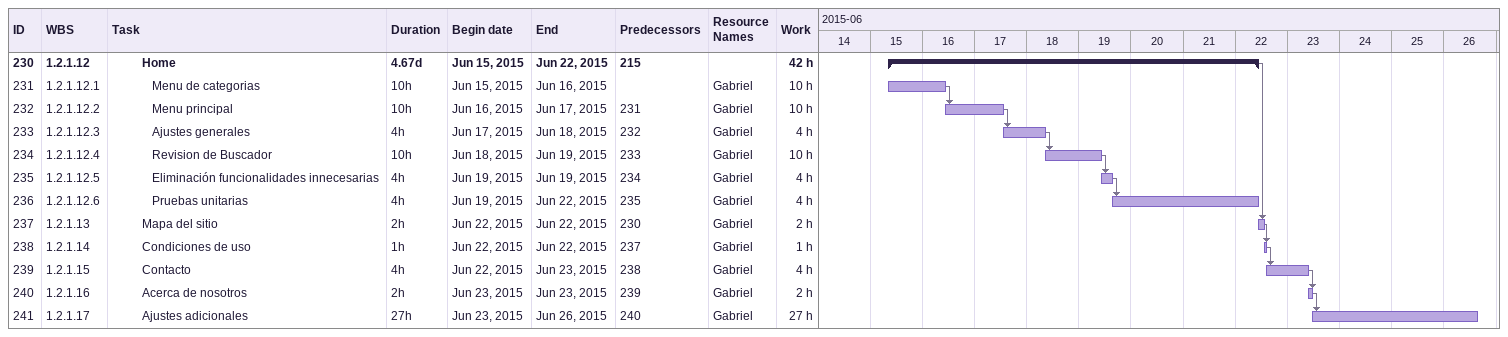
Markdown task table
| ID | WBS | Task | Duration | Start | Finish | Predecessors | Resources | Work (h) |
|---|---|---|---|---|---|---|---|---|
| 230 | 1.2.1.12 | **Home** | 4.67d | 2015-06-15 | 2015-06-22 | 215 |  | 42 |
| 231 | 1.2.1.12.1 | Menu de categorias | 10h | 2015-06-15 | 2015-06-16 |  | Gabriel | 10 |
| 232 | 1.2.1.12.2 | Menu principal | 10h | 2015-06-16 | 2015-06-17 | 231 | Gabriel | 10 |
| 233 | 1.2.1.12.3 | Ajustes generales | 4h | 2015-06-17 | 2015-06-18 | 232 | Gabriel | 4 |
| 234 | 1.2.1.12.4 | Revision de Buscador | 10h | 2015-06-18 | 2015-06-19 | 233 | Gabriel | 10 |
| 235 | 1.2.1.12.5 | Eliminación funcionalidades innecesarias | 4h | 2015-06-19 | 2015-06-19 | 234 | Gabriel | 4 |
| 236 | 1.2.1.12.6 | Pruebas unitarias | 4h | 2015-06-19 | 2015-06-22 | 235 | Gabriel | 4 |
| 237 | 1.2.1.13 | Mapa del sitio | 2h | 2015-06-22 | 2015-06-22 | 230 | Gabriel | 2 |
| 238 | 1.2.1.14 | Condiciones de uso | 1h | 2015-06-22 | 2015-06-22 | 237 | Gabriel | 1 |
| 239 | 1.2.1.15 | Contacto | 4h | 2015-06-22 | 2015-06-23 | 238 | Gabriel | 4 |
| 240 | 1.2.1.16 | Acerca de nosotros | 2h | 2015-06-23 | 2015-06-23 | 239 | Gabriel | 2 |
| 241 | 1.2.1.17 | Ajustes adicionales | 27h | 2015-06-23 | 2015-06-26 | 240 | Gabriel | 27 |
